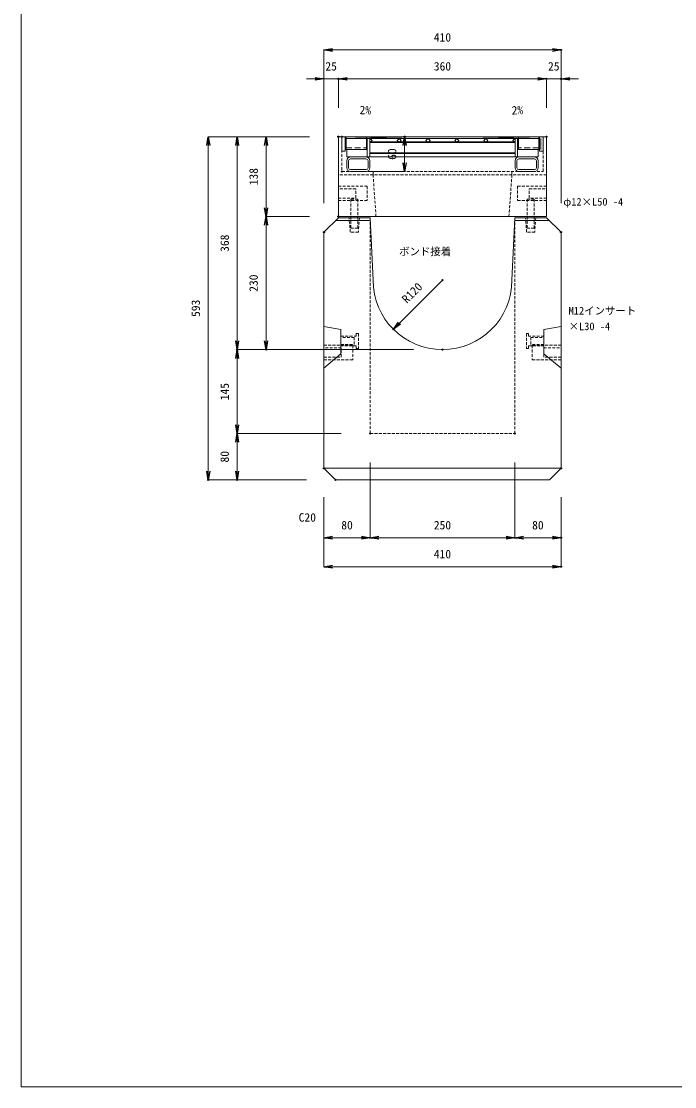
# Model space of a CAD drawing. Units: millimetres, scale not verified. Extents: x -1945 to 1945, y -1166 to 1674.
# Drawn here: x -1945 to -815, y -1166 to 676 of the extents above; entities that cross this region are included whole.
import ezdxf
from ezdxf.enums import TextEntityAlignment as Align

# ---------------------------------------------------------------- set-up
doc = ezdxf.new("R2010")
doc.units = ezdxf.units.MM
doc.header["$LTSCALE"] = 10
doc.header["$PDMODE"] = 32
doc.header["$PDSIZE"] = 2
doc.linetypes.add('USER1', pattern=[0.75, 0.5, -0.25])
doc.linetypes.add('USER3', pattern=[1.5, 1, -0.5])
doc.layers.add('0-0_0', color=7, linetype='Continuous')
doc.layers.add('0-2_DEFPOINTS', color=7, linetype='Continuous')
for name, color, linetype, lineweight in [('0-1_TITLE', 7, 'Continuous', 18), ('0-3_KIJUN', 7, 'USER1', 18), ('0-5_SUNPO', 3, 'Continuous', 18), ('0-A_10-GR', 5, 'Continuous', 18)]:
    doc.layers.add(name, color=color, linetype=linetype, lineweight=lineweight)
doc.styles.add('ＭＳ ゴシック', font='')
doc.styles.get('ＭＳ ゴシック').set_extended_font_data('MS Gothic')

# ---------------------------------------------------------------- blocks, each defined once
blk = doc.blocks.new('_OPEN')
at = {"layer": '0-0_0'}
blk.add_line((0, 0), (-1, 0), dxfattribs=at)
blk.add_lwpolyline([(-1, 0.1667), (0, 0), (-1, -0.1667)], dxfattribs=at)
blk = doc.blocks.new('D1')
at = {"layer": '0-2_DEFPOINTS'}
for p in [(603.34, 1383.08), (373.34, 1303.08), (543.34, 1303.08)]:
    blk.add_point(p, dxfattribs=at)
at = {"layer": '0-5_SUNPO'}
for p, q in [((553.34, 1383.08), (373.34, 1383.08)), ((373.34, 1368.08), (373.34, 1318.08)), ((493.34, 1303.08), (373.34, 1303.08))]:
    blk.add_line(p, q, dxfattribs=at)
at = {"layer": '0-5_SUNPO', "xscale": 15, "yscale": 15}
for p, rotation in [((373.34, 1383.08), 90), ((373.34, 1303.08), 270)]:
    blk.add_blockref('_OPEN', p, dxfattribs=dict(at, rotation=rotation))
at = {"layer": '0-5_SUNPO', "color": 7, "style": 'ＭＳ ゴシック'}
blk.add_text('80', height=14.66, rotation=90, dxfattribs=at).set_placement((363.34, 1333.08), align=Align.BOTTOM_LEFT)
blk = doc.blocks.new('D2')
at = {"layer": '0-2_DEFPOINTS'}
for p in [(548.33, 1896.08), (323.34, 1303.08), (543.34, 1303.08)]:
    blk.add_point(p, dxfattribs=at)
at = {"layer": '0-5_SUNPO'}
for p, q in [((498.33, 1896.08), (323.34, 1896.08)), ((323.34, 1881.08), (323.34, 1318.08)), ((493.34, 1303.08), (323.34, 1303.08))]:
    blk.add_line(p, q, dxfattribs=at)
at = {"layer": '0-5_SUNPO', "xscale": 15, "yscale": 15}
for p, rotation in [((323.34, 1896.08), 90), ((323.34, 1303.08), 270)]:
    blk.add_blockref('_OPEN', p, dxfattribs=dict(at, rotation=rotation))
at = {"layer": '0-5_SUNPO', "color": 7, "style": 'ＭＳ ゴシック'}
blk.add_text('593', height=14.66, rotation=90, dxfattribs=at).set_placement((313.34, 1584.58), align=Align.BOTTOM_LEFT)
blk = doc.blocks.new('D3')
at = {"layer": '0-2_DEFPOINTS'}
for p in [(603.34, 1383.08), (523.34, 1323.08), (603.34, 1203.08)]:
    blk.add_point(p, dxfattribs=at)
at = {"layer": '0-5_SUNPO'}
for p, q in [((603.34, 1333.08), (603.34, 1203.08)), ((523.34, 1273.08), (523.34, 1203.08)), ((538.34, 1203.08), (588.34, 1203.08))]:
    blk.add_line(p, q, dxfattribs=at)
at = {"layer": '0-5_SUNPO', "xscale": 15, "yscale": 15, "rotation": 180}
blk.add_blockref('_OPEN', (523.34, 1203.08), dxfattribs=at)
at = {"layer": '0-5_SUNPO', "xscale": 15, "yscale": 15}
blk.add_blockref('_OPEN', (603.34, 1203.08), dxfattribs=at)
at = {"layer": '0-5_SUNPO', "color": 7, "style": 'ＭＳ ゴシック'}
blk.add_text('80', height=14.66, dxfattribs=at).set_placement((553.34, 1213.08), align=Align.BOTTOM_LEFT)
blk = doc.blocks.new('D4')
at = {"layer": '0-2_DEFPOINTS'}
for p in [(603.34, 1383.08), (853.34, 1383.08), (853.34, 1203.08)]:
    blk.add_point(p, dxfattribs=at)
at = {"layer": '0-5_SUNPO'}
for p, q in [((603.34, 1333.08), (603.34, 1203.08)), ((853.34, 1333.08), (853.34, 1203.08)), ((618.34, 1203.08), (838.34, 1203.08))]:
    blk.add_line(p, q, dxfattribs=at)
at = {"layer": '0-5_SUNPO', "xscale": 15, "yscale": 15, "rotation": 180}
blk.add_blockref('_OPEN', (603.34, 1203.08), dxfattribs=at)
at = {"layer": '0-5_SUNPO', "xscale": 15, "yscale": 15}
blk.add_blockref('_OPEN', (853.34, 1203.08), dxfattribs=at)
at = {"layer": '0-5_SUNPO', "color": 7, "style": 'ＭＳ ゴシック'}
blk.add_text('250', height=14.66, dxfattribs=at).set_placement((713.34, 1213.08), align=Align.BOTTOM_LEFT)
blk = doc.blocks.new('D5')
at = {"layer": '0-2_DEFPOINTS'}
for p in [(853.34, 1383.08), (933.34, 1323.08), (933.34, 1203.08)]:
    blk.add_point(p, dxfattribs=at)
at = {"layer": '0-5_SUNPO'}
for p, q in [((853.34, 1333.08), (853.34, 1203.08)), ((933.34, 1273.08), (933.34, 1203.08)), ((868.34, 1203.08), (918.34, 1203.08))]:
    blk.add_line(p, q, dxfattribs=at)
at = {"layer": '0-5_SUNPO', "xscale": 15, "yscale": 15, "rotation": 180}
blk.add_blockref('_OPEN', (853.34, 1203.08), dxfattribs=at)
at = {"layer": '0-5_SUNPO', "xscale": 15, "yscale": 15}
blk.add_blockref('_OPEN', (933.34, 1203.08), dxfattribs=at)
at = {"layer": '0-5_SUNPO', "color": 7, "style": 'ＭＳ ゴシック'}
blk.add_text('80', height=14.66, dxfattribs=at).set_placement((883.34, 1213.08), align=Align.BOTTOM_LEFT)
blk = doc.blocks.new('D6')
at = {"layer": '0-2_DEFPOINTS'}
for p in [(523.34, 1323.08), (933.34, 1323.08), (933.34, 1153.08)]:
    blk.add_point(p, dxfattribs=at)
at = {"layer": '0-5_SUNPO'}
for p, q in [((523.34, 1273.08), (523.34, 1153.08)), ((933.34, 1273.08), (933.34, 1153.08)), ((538.34, 1153.08), (918.34, 1153.08))]:
    blk.add_line(p, q, dxfattribs=at)
at = {"layer": '0-5_SUNPO', "xscale": 15, "yscale": 15, "rotation": 180}
blk.add_blockref('_OPEN', (523.34, 1153.08), dxfattribs=at)
at = {"layer": '0-5_SUNPO', "xscale": 15, "yscale": 15}
blk.add_blockref('_OPEN', (933.34, 1153.08), dxfattribs=at)
at = {"layer": '0-5_SUNPO', "color": 7, "style": 'ＭＳ ゴシック'}
blk.add_text('410', height=14.66, dxfattribs=at).set_placement((713.34, 1163.08), align=Align.BOTTOM_LEFT)
blk = doc.blocks.new('D12')
at = {"layer": '0-2_DEFPOINTS'}
for p in [(908.34, 1996.08), (548.34, 1896.08), (908.34, 1896.08)]:
    blk.add_point(p, dxfattribs=at)
at = {"layer": '0-5_SUNPO'}
for p, q in [((548.34, 1946.08), (548.34, 1996.08)), ((563.34, 1996.08), (893.34, 1996.08)), ((908.34, 1946.08), (908.34, 1996.08))]:
    blk.add_line(p, q, dxfattribs=at)
at = {"layer": '0-5_SUNPO', "xscale": 15, "yscale": 15, "rotation": 180}
blk.add_blockref('_OPEN', (548.34, 1996.08), dxfattribs=at)
at = {"layer": '0-5_SUNPO', "xscale": 15, "yscale": 15}
blk.add_blockref('_OPEN', (908.34, 1996.08), dxfattribs=at)
at = {"layer": '0-5_SUNPO', "color": 7, "style": 'ＭＳ ゴシック'}
blk.add_text('360', height=14.66, dxfattribs=at).set_placement((713.34, 2006.08), align=Align.BOTTOM_LEFT)
blk = doc.blocks.new('D13')
at = {"layer": '0-2_DEFPOINTS'}
for p in [(548.34, 1996.08), (548.34, 1896.08), (523.34, 1731.08)]:
    blk.add_point(p, dxfattribs=at)
at = {"layer": '0-5_SUNPO'}
for p, q in [((508.34, 1996.08), (493.34, 1996.08)), ((523.34, 1781.08), (523.34, 1996.08)), ((523.34, 1996.08), (548.34, 1996.08)), ((548.34, 1946.08), (548.34, 1996.08)), ((563.34, 1996.08), (578.34, 1996.08))]:
    blk.add_line(p, q, dxfattribs=at)
at = {"layer": '0-5_SUNPO', "xscale": 15, "yscale": 15}
blk.add_blockref('_OPEN', (523.34, 1996.08), dxfattribs=at)
at = {"layer": '0-5_SUNPO', "xscale": 15, "yscale": 15, "rotation": 180}
blk.add_blockref('_OPEN', (548.34, 1996.08), dxfattribs=at)
at = {"layer": '0-5_SUNPO', "color": 7, "style": 'ＭＳ ゴシック'}
blk.add_text('25', height=14.66, dxfattribs=at).set_placement((525.84, 2006.08), align=Align.BOTTOM_LEFT)
blk = doc.blocks.new('D14')
at = {"layer": '0-2_DEFPOINTS'}
for p in [(933.34, 1996.08), (908.34, 1896.08), (933.34, 1731.08)]:
    blk.add_point(p, dxfattribs=at)
at = {"layer": '0-5_SUNPO'}
for p, q in [((893.34, 1996.08), (878.34, 1996.08)), ((908.34, 1946.08), (908.34, 1996.08)), ((908.34, 1996.08), (933.34, 1996.08)), ((933.34, 1781.08), (933.34, 1996.08)), ((948.34, 1996.08), (963.34, 1996.08))]:
    blk.add_line(p, q, dxfattribs=at)
at = {"layer": '0-5_SUNPO', "xscale": 15, "yscale": 15}
blk.add_blockref('_OPEN', (908.34, 1996.08), dxfattribs=at)
at = {"layer": '0-5_SUNPO', "xscale": 15, "yscale": 15, "rotation": 180}
blk.add_blockref('_OPEN', (933.34, 1996.08), dxfattribs=at)
at = {"layer": '0-5_SUNPO', "color": 7, "style": 'ＭＳ ゴシック'}
blk.add_text('25', height=14.66, dxfattribs=at).set_placement((910.84, 2006.08), align=Align.BOTTOM_LEFT)
blk = doc.blocks.new('D15')
at = {"layer": '0-2_DEFPOINTS'}
for p in [(933.34, 2046.08), (523.34, 1731.08), (933.34, 1731.08)]:
    blk.add_point(p, dxfattribs=at)
at = {"layer": '0-5_SUNPO'}
for p, q in [((523.34, 1781.08), (523.34, 2046.08)), ((538.34, 2046.08), (918.34, 2046.08)), ((933.34, 1781.08), (933.34, 2046.08))]:
    blk.add_line(p, q, dxfattribs=at)
at = {"layer": '0-5_SUNPO', "xscale": 15, "yscale": 15, "rotation": 180}
blk.add_blockref('_OPEN', (523.34, 2046.08), dxfattribs=at)
at = {"layer": '0-5_SUNPO', "xscale": 15, "yscale": 15}
blk.add_blockref('_OPEN', (933.34, 2046.08), dxfattribs=at)
at = {"layer": '0-5_SUNPO', "color": 7, "style": 'ＭＳ ゴシック'}
blk.add_text('410', height=14.66, dxfattribs=at).set_placement((713.34, 2056.08), align=Align.BOTTOM_LEFT)
blk = doc.blocks.new('D25')
at = {"layer": '0-2_DEFPOINTS'}
for p in [(548.34, 1896.08), (423.34, 1758.08), (548.34, 1758.08)]:
    blk.add_point(p, dxfattribs=at)
at = {"layer": '0-5_SUNPO'}
for p, q in [((498.34, 1896.08), (423.34, 1896.08)), ((423.34, 1881.08), (423.34, 1773.08)), ((498.34, 1758.08), (423.34, 1758.08))]:
    blk.add_line(p, q, dxfattribs=at)
at = {"layer": '0-5_SUNPO', "xscale": 15, "yscale": 15}
for p, rotation in [((423.34, 1896.08), 90), ((423.34, 1758.08), 270)]:
    blk.add_blockref('_OPEN', p, dxfattribs=dict(at, rotation=rotation))
at = {"layer": '0-5_SUNPO', "color": 7, "style": 'ＭＳ ゴシック'}
blk.add_text('138', height=14.66, rotation=90, dxfattribs=at).set_placement((413.34, 1812.08), align=Align.BOTTOM_LEFT)
blk = doc.blocks.new('D26')
at = {"layer": '0-2_DEFPOINTS'}
for p in [(548.34, 1758.08), (423.34, 1528.08), (728.34, 1528.08)]:
    blk.add_point(p, dxfattribs=at)
at = {"layer": '0-5_SUNPO'}
for p, q in [((498.34, 1758.08), (423.34, 1758.08)), ((423.34, 1743.08), (423.34, 1543.08)), ((678.34, 1528.08), (423.34, 1528.08))]:
    blk.add_line(p, q, dxfattribs=at)
at = {"layer": '0-5_SUNPO', "xscale": 15, "yscale": 15}
for p, rotation in [((423.34, 1758.08), 90), ((423.34, 1528.08), 270)]:
    blk.add_blockref('_OPEN', p, dxfattribs=dict(at, rotation=rotation))
at = {"layer": '0-5_SUNPO', "color": 7, "style": 'ＭＳ ゴシック'}
blk.add_text('230', height=14.66, rotation=90, dxfattribs=at).set_placement((413.34, 1628.08), align=Align.BOTTOM_LEFT)
blk = doc.blocks.new('D27')
at = {"layer": '0-2_DEFPOINTS'}
for p in [(548.34, 1896.08), (373.34, 1528.08), (728.34, 1528.08)]:
    blk.add_point(p, dxfattribs=at)
at = {"layer": '0-5_SUNPO'}
for p, q in [((498.34, 1896.08), (373.34, 1896.08)), ((373.34, 1881.08), (373.34, 1543.08)), ((678.34, 1528.08), (373.34, 1528.08))]:
    blk.add_line(p, q, dxfattribs=at)
at = {"layer": '0-5_SUNPO', "xscale": 15, "yscale": 15}
for p, rotation in [((373.34, 1896.08), 90), ((373.34, 1528.08), 270)]:
    blk.add_blockref('_OPEN', p, dxfattribs=dict(at, rotation=rotation))
at = {"layer": '0-5_SUNPO', "color": 7, "style": 'ＭＳ ゴシック'}
blk.add_text('368', height=14.66, rotation=90, dxfattribs=at).set_placement((363.34, 1697.08), align=Align.BOTTOM_LEFT)
blk = doc.blocks.new('D28')
at = {"layer": '0-2_DEFPOINTS'}
for p in [(728.34, 1528.08), (373.34, 1383.08), (603.34, 1383.08)]:
    blk.add_point(p, dxfattribs=at)
at = {"layer": '0-5_SUNPO'}
for p, q in [((678.34, 1528.08), (373.34, 1528.08)), ((373.34, 1513.08), (373.34, 1398.08)), ((553.34, 1383.08), (373.34, 1383.08))]:
    blk.add_line(p, q, dxfattribs=at)
at = {"layer": '0-5_SUNPO', "xscale": 15, "yscale": 15}
for p, rotation in [((373.34, 1528.08), 90), ((373.34, 1383.08), 270)]:
    blk.add_blockref('_OPEN', p, dxfattribs=dict(at, rotation=rotation))
at = {"layer": '0-5_SUNPO', "color": 7, "style": 'ＭＳ ゴシック'}
blk.add_text('145', height=14.66, rotation=90, dxfattribs=at).set_placement((363.34, 1440.58), align=Align.BOTTOM_LEFT)
blk = doc.blocks.new('D29')
at = {"layer": '0-2_DEFPOINTS'}
for p in [(728.34, 1648.08), (643.49, 1563.23)]:
    blk.add_point(p, dxfattribs=at)
at = {"layer": '0-5_SUNPO'}
blk.add_line((728.34, 1648.08), (654.09, 1573.84), dxfattribs=at)
at = {"layer": '0-5_SUNPO', "xscale": 15, "yscale": 15, "rotation": 225}
blk.add_blockref('_OPEN', (643.49, 1563.23), dxfattribs=at)
at = {"layer": '0-5_SUNPO', "color": 7, "style": 'ＭＳ ゴシック'}
blk.add_text('R120', height=14.66, rotation=45, dxfattribs=at).set_placement((670, 1603.89), align=Align.BOTTOM_LEFT)
blk = doc.blocks.new('M16_insert_dan')
at = {"layer": '0-3_KIJUN', "color": 3}
for points in [[(0, -12.5), (-50, -12.5), (-50, 12.5), (0, 12.5)], [(0, 8), (-30, 8), (-30, -8), (0, -8)]]:
    blk.add_lwpolyline(points, close=True, dxfattribs=at)
blk = doc.blocks.new('D32')
at = {"layer": '0-2_DEFPOINTS'}
for p in [(554.34, 1896.08), (662.93, 1896.08), (554.34, 1836.08)]:
    blk.add_point(p, dxfattribs=at)
at = {"layer": '0-5_SUNPO'}
for p, q in [((604.34, 1896.08), (662.93, 1896.08)), ((662.93, 1851.08), (662.93, 1881.08)), ((604.34, 1836.08), (662.93, 1836.08))]:
    blk.add_line(p, q, dxfattribs=at)
at = {"layer": '0-5_SUNPO', "xscale": 15, "yscale": 15}
for p, rotation in [((662.93, 1896.08), 90), ((662.93, 1836.08), 270)]:
    blk.add_blockref('_OPEN', p, dxfattribs=dict(at, rotation=rotation))
at = {"layer": '0-5_SUNPO', "color": 7, "style": 'ＭＳ ゴシック'}
blk.add_text('60', height=14.66, rotation=90, dxfattribs=at).set_placement((652.93, 1856.08), align=Align.BOTTOM_LEFT)
blk = doc.blocks.new('A$C1FA84604')
at = {"layer": '0-A_10-GR'}
for p, q in [((0, 60), (0, 35)), ((0, 60), (6, 60)), ((6, 60), (6, 35)), ((6, 57), (8.5, 57)), ((7.5, 59.85), (42.5, 59.85)), ((8.5, 57), (339.5, 57)), ((42.5, 59.85), (42.5, 38.15)), ((44, 57), (44, 25)), ((49, 57), (48.5, 56.5)), ((48.5, 57), (48.5, 25)), ((52.54, 53.46), (49, 57)), ((149, 57), (145.46, 53.46)), ((152.54, 53.46), (149, 57)), ((199, 57), (195.46, 53.46)), ((202.54, 53.46), (199, 57)), ((299, 57), (295.46, 53.46)), ((299.5, 56.5), (299, 57)), ((299.5, 57), (299.5, 25)), ((304, 57), (304, 25)), ((342, 57), (339.5, 57)), ((340.5, 59.85), (340.5, 38.15)), ((348, 60), (342, 60)), ((342, 60), (342, 35)), ((344, 57), (344, 38)), ((6, 38), (8.5, 38)), ((8.5, 38.15), (8.5, 25)), ((48.5, 51), (299.5, 51)), ((48.5, 50.43), (49, 49.93)), ((48.5, 50), (299.5, 50)), ((49, 49.93), (52.54, 53.46)), ((145.46, 53.46), (149, 49.93)), ((149, 49.93), (152.54, 53.46)), ((195.46, 53.46), (199, 49.93)), ((199, 49.93), (202.54, 53.46)), ((295.46, 53.46), (299, 49.93)), ((299, 49.93), (299.5, 50.43)), ((340.5, 38.15), (305.5, 38.15)), ((342, 38), (339.5, 38)), ((339.5, 38), (339.5, 25)), ((0, 35), (6, 35)), ((8.5, 25), (339.5, 25)), ((8.5, 18.6), (8.5, 6.4)), ((11.7, 18.6), (11.7, 6.4)), ((42.1, 25), (14.9, 25)), ((42.1, 21.8), (14.9, 21.8)), ((45.3, 6.4), (45.3, 18.6)), ((48.5, 32), (299.5, 32)), ((48.5, 31), (299.5, 31)), ((48.5, 6.4), (48.5, 18.6)), ((299.5, 6.4), (299.5, 18.6)), ((302.7, 6.4), (302.7, 18.6)), ((305.9, 25), (333.1, 25)), ((305.9, 21.8), (333.1, 21.8)), ((336.3, 18.6), (336.3, 6.4)), ((339.5, 18.6), (339.5, 6.4)), ((14.9, 3.2), (42.1, 3.2)), ((14.9, 0), (42.1, 0)), ((333.1, 3.2), (305.9, 3.2)), ((333.1, 0), (305.9, 0))]:
    blk.add_line(p, q, dxfattribs=at)
at = {"layer": '0-A_10-GR', "linetype": 'USER3'}
for p, q in [((6, 55.5), (7.5, 55.5)), ((7.5, 57.05), (42.5, 57.05)), ((42.5, 55.5), (44, 55.5)), ((305.5, 55.5), (304, 55.5)), ((340.5, 57.05), (305.5, 57.05)), ((342, 55.5), (340.5, 55.5)), ((6, 42.5), (7.5, 42.5)), ((7.5, 40.95), (42.5, 40.95)), ((42.5, 42.5), (44, 42.5)), ((305.5, 42.5), (304, 42.5)), ((340.5, 40.95), (305.5, 40.95)), ((342, 42.5), (340.5, 42.5))]:
    blk.add_line(p, q, dxfattribs=at)
at = {"layer": '0-A_10-GR'}
for points in [[(7.5, 59.85), (7.5, 38.15), (42.5, 38.15)], [(340.5, 59.85), (305.5, 59.85), (305.5, 38.15)], [(348, 60), (348, 35), (342, 35)]]:
    blk.add_lwpolyline(points, dxfattribs=at)
for points in [[(102.54, 53.46), (99, 57), (95.46, 53.46), (99, 49.93)], [(252.54, 53.46), (249, 57), (245.46, 53.46), (249, 49.93)]]:
    blk.add_lwpolyline(points, close=True, dxfattribs=at)
for centre, radius, start, end in [((14.9, 18.6), 6.4, 90, 180), ((14.9, 18.6), 3.2, 90, 180), ((42.1, 18.6), 6.4, 0, 90), ((42.1, 18.6), 3.2, 0, 90), ((305.9, 18.6), 6.4, 90, 180), ((305.9, 18.6), 3.2, 90, 180), ((333.1, 18.6), 6.4, 0, 90), ((333.1, 18.6), 3.2, 0, 90), ((14.9, 6.4), 6.4, 180, 270), ((14.9, 6.4), 3.2, 180, 270), ((42.1, 6.4), 3.2, 270, 0), ((42.1, 6.4), 6.4, 270, 0), ((305.9, 6.4), 6.4, 180, 270), ((305.9, 6.4), 3.2, 180, 270), ((333.1, 6.4), 3.2, 270, 0), ((333.1, 6.4), 6.4, 270, 0)]:
    blk.add_arc(centre, radius, start, end, dxfattribs=at)

msp = doc.modelspace()

# ---------------------------------------------------------------- linework, layer by layer
at = {"layer": '0-1_TITLE', "color": 2}
msp.add_lwpolyline([(-1945, -1165.58), (1945, -1165.58), (1945, 1674.42), (-1945, 1674.42)], close=True, dxfattribs=at)
at = {"layer": '0-3_KIJUN'}
msp.add_line((-1396.66, 476.08), (-1390.66, 476.08), dxfattribs=at)
at = {"layer": '0-3_KIJUN', "linetype": 'Continuous'}
for p, q in [((-1401.66, 331.08), (-1341.44, 331.08)), ((-1031.66, 331.08), (-1091.88, 331.08)), ((-1421.66, -96.92), (-1011.66, -96.92))]:
    msp.add_line(p, q, dxfattribs=at)
for points in [[(-1036.66, 338.08), (-1396.66, 338.08), (-1396.66, 476.08), (-1036.66, 476.08)], [(-1392.16, 143.08), (-1421.66, 148.08), (-1421.66, 76.08), (-1392.16, 101.08)], [(-1041.16, 143.08), (-1011.66, 148.08), (-1011.66, 76.08), (-1041.16, 101.08)]]:
    msp.add_lwpolyline(points, close=True, dxfattribs=at)
at = {"layer": '0-3_KIJUN'}
for points in [[(-1396.66, 476.08), (-1390.66, 476.08), (-1390.66, 416.08), (-1042.66, 416.08), (-1042.66, 476.08), (-1036.66, 476.08), (-1036.66, 410.08), (-1396.66, 410.08)], [(-1375.16, 368.08), (-1363.16, 368.08), (-1363.16, 318.08), (-1375.16, 318.08)], [(-1070.16, 368.08), (-1058.16, 368.08), (-1058.16, 318.08), (-1070.16, 318.08)], [(-1378.16, 336.08), (-1360.16, 336.08), (-1362.16, 311.08), (-1376.16, 311.08)], [(-1073.16, 336.08), (-1055.16, 336.08), (-1057.16, 311.08), (-1071.16, 311.08)], [(-1392.16, 114.86), (-1392.16, 131.31), (-1365.66, 131.31), (-1365.66, 135.83), (-1362.16, 135.83), (-1362.16, 110.33), (-1365.66, 110.33), (-1365.66, 114.86)], [(-1392.16, 129.08), (-1392.16, 117.08), (-1369.16, 117.08), (-1369.16, 129.08)], [(-1041.16, 114.86), (-1041.16, 131.31), (-1067.66, 131.31), (-1067.66, 135.83), (-1071.16, 135.83), (-1071.16, 110.33), (-1067.66, 110.33), (-1067.66, 114.86)], [(-1041.16, 129.08), (-1041.16, 117.08), (-1064.16, 117.08), (-1064.16, 129.08)]]:
    msp.add_lwpolyline(points, close=True, dxfattribs=at)
at = {"layer": '0-3_KIJUN', "linetype": 'Continuous'}
for points in [[(-1039.66, 476.08), (-1173.16, 473.08), (-1260.16, 473.08), (-1393.66, 476.08)], [(-1401.66, -116.92), (-1421.66, -96.92), (-1421.66, 311.08), (-1396.66, 336.08), (-1341.66, 336.08), (-1336.66, 228.08)], [(-1096.66, 228.08), (-1091.66, 336.08), (-1036.66, 336.08), (-1011.66, 311.08), (-1011.66, -96.92), (-1031.66, -116.92), (-1401.66, -116.92)]]:
    msp.add_lwpolyline(points, dxfattribs=at)
at = {"layer": '0-3_KIJUN'}
for points in [[(-1096.66, 416.08), (-1096.66, 410.08), (-1101.66, 338.08), (-1331.66, 338.08), (-1336.66, 410.08), (-1336.66, 416.08)], [(-1341.66, 336.08), (-1341.66, -36.92), (-1091.66, -36.92), (-1091.66, 336.08)]]:
    msp.add_lwpolyline(points, dxfattribs=at)
at = {"layer": '0-3_KIJUN', "linetype": 'Continuous'}
msp.add_arc((-1216.66, 228.08), 120, 180, 0, dxfattribs=at)

# ---------------------------------------------------------------- block references
at = {"layer": '0-3_KIJUN', "rotation": 180}
for p in [(-1396.66, 378.08), (-1421.66, 103.08)]:
    msp.add_blockref('M16_insert_dan', p, dxfattribs=at)
at = {"layer": '0-3_KIJUN', "xscale": -1, "rotation": 180}
for p in [(-1036.66, 378.08), (-1011.66, 103.08)]:
    msp.add_blockref('M16_insert_dan', p, dxfattribs=at)
at = {"layer": '0-5_SUNPO'}
for name in ['D15', 'D13', 'D12', 'D14', 'D2', 'D27', 'D25', 'D32', 'D26', 'D29', 'D28', 'D1', 'D3', 'D4', 'D5', 'D6']:
    msp.add_blockref(name, (-1945, -1420), dxfattribs=at)
at = {"layer": '0-A_10-GR'}
msp.add_blockref('A$C1FA84604', (-1390.66, 416.08), dxfattribs=at)

# ---------------------------------------------------------------- texts
at = {"layer": '0-5_SUNPO', "color": 7, "style": 'ＭＳ ゴシック'}
for rotation, p in [(358, (-1360.5, 510.76)), (2, (-1096.76, 509.93))]:
    msp.add_text('2%', height=14.66, rotation=rotation, dxfattribs=at).set_placement(p, align=Align.BOTTOM_LEFT)
for s, height, p in [('φ12×L50 -4', 13.2, (-1007.65, 353.08)), ('ボンド接着', 13.2, (-1291.66, 267.08)), ('M12インサート', 13.2, (-998.56, 164.8)), ('×L30 -4', 13.2, (-998.56, 137.8)), ('C20', 14.66, (-1465.36, -193.57))]:
    msp.add_text(s, height=height, dxfattribs=at).set_placement(p, align=Align.BOTTOM_LEFT)

doc.saveas('drawing.dxf')
